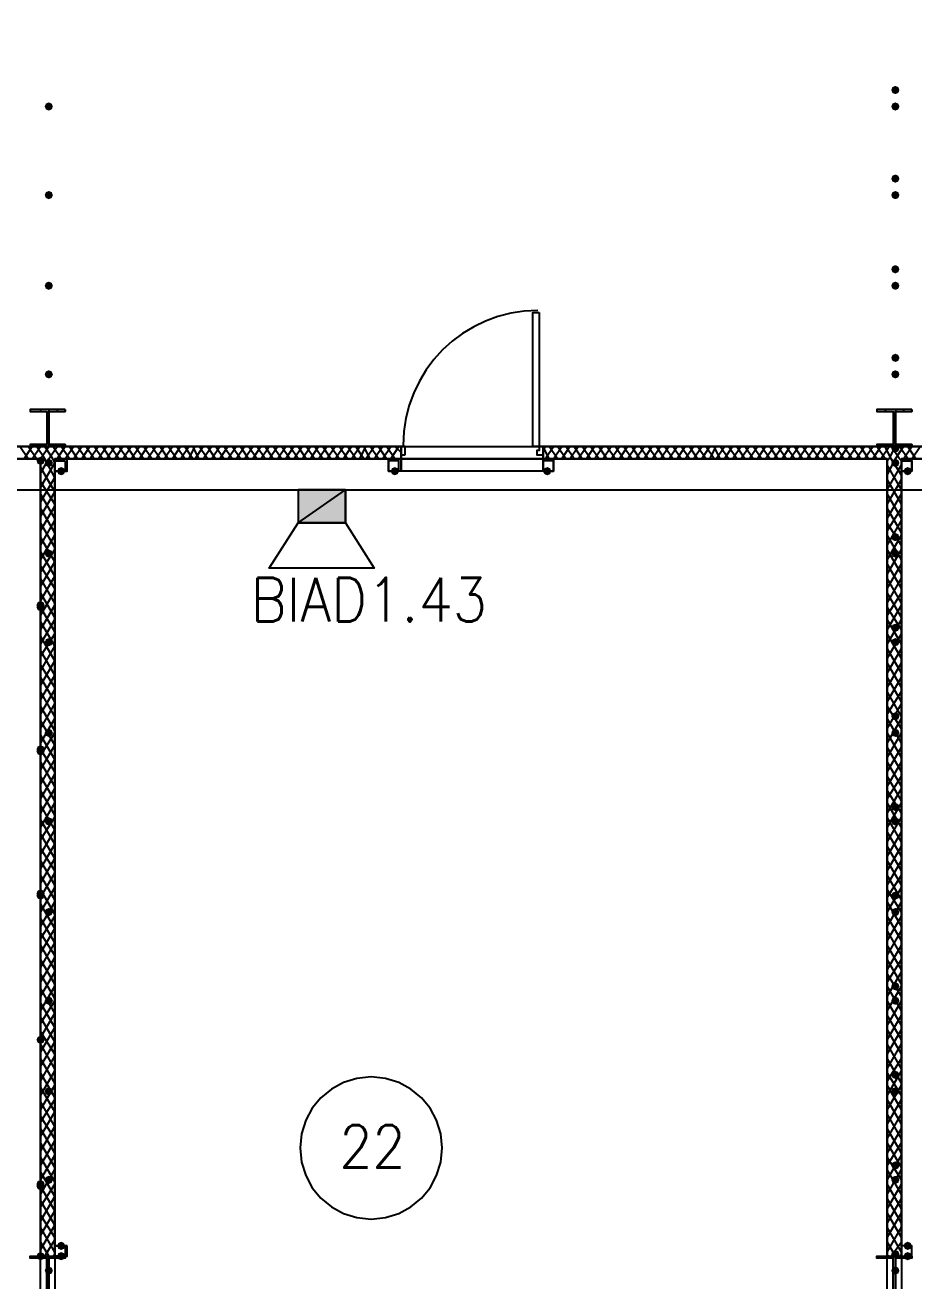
# Model space of a CAD drawing. Header units: millimetres. Extents: x 0 to 420, y 0 to 297.
# Drawn here: x 276.58 to 294.85, y 121.75 to 147.55 of the extents above; entities that cross this region are included whole.
import ezdxf

# ---------------------------------------------------------------- set-up
doc = ezdxf.new("R2010")
doc.units = ezdxf.units.MM
doc.layers.get('0').update_dxf_attribs({"linetype": 'CONTINUOUS'})
doc.styles.get("Standard").update_dxf_attribs({"font": 'STANDARD'})

msp = doc.modelspace()

# ---------------------------------------------------------------- hatches: boundary and pattern name
at = {"true_color": 0x000007}
for points in [[(294.555333, 146.219333), (294.530463, 146.159538), (294.470667, 146.134667), (294.410871, 146.159538), (294.386, 146.219333), (294.410871, 146.279129), (294.470667, 146.304), (294.530462, 146.279129)], [(277.156333, 145.880667), (277.131463, 145.820871), (277.071667, 145.796), (277.011871, 145.820871), (276.987, 145.880667), (277.011871, 145.940462), (277.071667, 145.965333), (277.131462, 145.940463)], [(294.555333, 145.880667), (294.530463, 145.820871), (294.470667, 145.796), (294.410871, 145.820871), (294.386, 145.880667), (294.410871, 145.940462), (294.470667, 145.965333), (294.530462, 145.940463)], [(294.555333, 144.399), (294.530463, 144.339204), (294.470667, 144.314333), (294.410871, 144.339204), (294.386, 144.399), (294.410871, 144.458796), (294.470667, 144.483667), (294.530462, 144.458796)], [(277.156333, 144.060333), (277.131463, 144.000537), (277.071667, 143.975667), (277.011871, 144.000537), (276.987, 144.060333), (277.011871, 144.120129), (277.071667, 144.145), (277.131462, 144.120129)], [(294.555333, 144.060333), (294.530463, 144.000537), (294.470667, 143.975667), (294.410871, 144.000537), (294.386, 144.060333), (294.410871, 144.120129), (294.470667, 144.145), (294.530462, 144.120129)], [(294.555333, 142.536333), (294.530463, 142.476537), (294.470667, 142.451667), (294.410871, 142.476537), (294.386, 142.536333), (294.410871, 142.596129), (294.470667, 142.621), (294.530462, 142.596129)], [(277.156333, 142.197667), (277.131463, 142.137871), (277.071667, 142.113), (277.011871, 142.137871), (276.987, 142.197667), (277.011871, 142.257462), (277.071667, 142.282333), (277.131462, 142.257463)], [(294.555333, 142.197667), (294.530463, 142.137871), (294.470667, 142.113), (294.410871, 142.137871), (294.386, 142.197667), (294.410871, 142.257462), (294.470667, 142.282333), (294.530462, 142.257463)], [(294.555333, 140.716), (294.530463, 140.656204), (294.470667, 140.631333), (294.410871, 140.656204), (294.386, 140.716), (294.410871, 140.775796), (294.470667, 140.800667), (294.530462, 140.775796)], [(277.156333, 140.377333), (277.131463, 140.317537), (277.071667, 140.292667), (277.011871, 140.317537), (276.987, 140.377333), (277.011871, 140.437129), (277.071667, 140.462), (277.131462, 140.437129)], [(294.555333, 140.377333), (294.530463, 140.317537), (294.470667, 140.292667), (294.410871, 140.317537), (294.386, 140.377333), (294.410871, 140.437129), (294.470667, 140.462), (294.530462, 140.437129)], [(294.555333, 138.853333), (294.530463, 138.793537), (294.470667, 138.768667), (294.410871, 138.793537), (294.386, 138.853333), (294.410871, 138.913129), (294.470667, 138.938), (294.530462, 138.913129)], [(277.156333, 138.557), (277.131463, 138.497204), (277.071667, 138.472333), (277.011871, 138.497204), (276.987, 138.557), (277.011871, 138.616796), (277.071667, 138.641667), (277.131462, 138.616796)], [(294.555333, 138.557), (294.530463, 138.497204), (294.470667, 138.472333), (294.410871, 138.497204), (294.386, 138.557), (294.410871, 138.616796), (294.470667, 138.641667), (294.530462, 138.616796)], [(277.410333, 138.387667), (277.385463, 138.327871), (277.325667, 138.303), (277.265871, 138.327871), (277.241, 138.387667), (277.265871, 138.447462), (277.325667, 138.472333), (277.385462, 138.447463)], [(284.268333, 138.387667), (284.243462, 138.327871), (284.183667, 138.303), (284.123871, 138.327871), (284.099, 138.387667), (284.123871, 138.447462), (284.183667, 138.472333), (284.243462, 138.447463)], [(287.401, 138.387667), (287.376129, 138.327871), (287.316333, 138.303), (287.256537, 138.327871), (287.231667, 138.387667), (287.256537, 138.447462), (287.316333, 138.472333), (287.376129, 138.447463)], [(294.809333, 138.387667), (294.784462, 138.327871), (294.724667, 138.303), (294.664871, 138.327871), (294.64, 138.387667), (294.664871, 138.447462), (294.724667, 138.472333), (294.784462, 138.447463)], [(294.555333, 137.033), (294.530463, 136.973204), (294.470667, 136.948333), (294.410871, 136.973204), (294.386, 137.033), (294.410871, 137.092796), (294.470667, 137.117667), (294.530462, 137.092796)], [(277.156333, 136.694333), (277.131463, 136.634537), (277.071667, 136.609667), (277.011871, 136.634537), (276.987, 136.694333), (277.011871, 136.754129), (277.071667, 136.779), (277.131462, 136.754129)], [(294.555333, 136.694333), (294.530463, 136.634537), (294.470667, 136.609667), (294.410871, 136.634537), (294.386, 136.694333), (294.410871, 136.754129), (294.470667, 136.779), (294.530462, 136.754129)], [(294.555333, 135.170333), (294.530463, 135.110537), (294.470667, 135.085667), (294.410871, 135.110537), (294.386, 135.170333), (294.410871, 135.230129), (294.470667, 135.255), (294.530462, 135.230129)], [(277.156333, 134.874), (277.131463, 134.814204), (277.071667, 134.789333), (277.011871, 134.814204), (276.987, 134.874), (277.011871, 134.933796), (277.071667, 134.958667), (277.131462, 134.933796)], [(294.555333, 134.874), (294.530463, 134.814204), (294.470667, 134.789333), (294.410871, 134.814204), (294.386, 134.874), (294.410871, 134.933796), (294.470667, 134.958667), (294.530462, 134.933796)], [(294.555333, 133.35), (294.530463, 133.290204), (294.470667, 133.265333), (294.410871, 133.290204), (294.386, 133.35), (294.410871, 133.409796), (294.470667, 133.434667), (294.530462, 133.409796)], [(277.156333, 133.011333), (277.131463, 132.951537), (277.071667, 132.926667), (277.011871, 132.951537), (276.987, 133.011333), (277.011871, 133.071129), (277.071667, 133.096), (277.131462, 133.071129)], [(294.555333, 133.011333), (294.530463, 132.951537), (294.470667, 132.926667), (294.410871, 132.951537), (294.386, 133.011333), (294.410871, 133.071129), (294.470667, 133.096), (294.530462, 133.071129)], [(294.555333, 131.487333), (294.530463, 131.427537), (294.470667, 131.402667), (294.410871, 131.427537), (294.386, 131.487333), (294.410871, 131.547129), (294.470667, 131.572), (294.530462, 131.547129)], [(277.156333, 131.191), (277.131463, 131.131204), (277.071667, 131.106333), (277.011871, 131.131204), (276.987, 131.191), (277.011871, 131.250796), (277.071667, 131.275667), (277.131462, 131.250796)], [(294.555333, 131.191), (294.530463, 131.131204), (294.470667, 131.106333), (294.410871, 131.131204), (294.386, 131.191), (294.410871, 131.250796), (294.470667, 131.275667), (294.530462, 131.250796)], [(294.555333, 129.667), (294.530463, 129.607204), (294.470667, 129.582333), (294.410871, 129.607204), (294.386, 129.667), (294.410871, 129.726796), (294.470667, 129.751667), (294.530462, 129.726796)], [(277.156333, 129.328333), (277.131463, 129.268537), (277.071667, 129.243667), (277.011871, 129.268537), (276.987, 129.328333), (277.011871, 129.388129), (277.071667, 129.413), (277.131462, 129.388129)], [(294.555333, 129.328333), (294.530463, 129.268537), (294.470667, 129.243667), (294.410871, 129.268537), (294.386, 129.328333), (294.410871, 129.388129), (294.470667, 129.413), (294.530462, 129.388129)], [(294.555333, 127.804333), (294.530463, 127.744537), (294.470667, 127.719667), (294.410871, 127.744537), (294.386, 127.804333), (294.410871, 127.864129), (294.470667, 127.889), (294.530462, 127.864129)], [(277.156333, 127.508), (277.131463, 127.448204), (277.071667, 127.423333), (277.011871, 127.448204), (276.987, 127.508), (277.011871, 127.567796), (277.071667, 127.592667), (277.131462, 127.567796)], [(294.555333, 127.508), (294.530463, 127.448204), (294.470667, 127.423333), (294.410871, 127.448204), (294.386, 127.508), (294.410871, 127.567796), (294.470667, 127.592667), (294.530462, 127.567796)], [(294.555333, 125.984), (294.530463, 125.924204), (294.470667, 125.899333), (294.410871, 125.924204), (294.386, 125.984), (294.410871, 126.043796), (294.470667, 126.068667), (294.530462, 126.043796)], [(277.156333, 125.645333), (277.131463, 125.585538), (277.071667, 125.560667), (277.011871, 125.585538), (276.987, 125.645333), (277.011871, 125.705129), (277.071667, 125.73), (277.131462, 125.705129)], [(294.555333, 125.645333), (294.530463, 125.585538), (294.470667, 125.560667), (294.410871, 125.585538), (294.386, 125.645333), (294.410871, 125.705129), (294.470667, 125.73), (294.530462, 125.705129)], [(294.555333, 124.121333), (294.530463, 124.061537), (294.470667, 124.036667), (294.410871, 124.061537), (294.386, 124.121333), (294.410871, 124.181129), (294.470667, 124.206), (294.530462, 124.181129)], [(277.156333, 123.825), (277.131463, 123.765204), (277.071667, 123.740333), (277.011871, 123.765204), (276.987, 123.825), (277.011871, 123.884796), (277.071667, 123.909667), (277.131462, 123.884796)], [(294.555333, 123.825), (294.530463, 123.765204), (294.470667, 123.740333), (294.410871, 123.765204), (294.386, 123.825), (294.410871, 123.884796), (294.470667, 123.909667), (294.530462, 123.884796)], [(276.987, 122.258667), (276.962129, 122.198871), (276.902333, 122.174), (276.842538, 122.198871), (276.817667, 122.258667), (276.842537, 122.318462), (276.902333, 122.343333), (276.962129, 122.318463)], [(277.410333, 122.470333), (277.385463, 122.410538), (277.325667, 122.385667), (277.265871, 122.410538), (277.241, 122.470333), (277.265871, 122.530129), (277.325667, 122.555), (277.385462, 122.530129)], [(277.410333, 122.258667), (277.385463, 122.198871), (277.325667, 122.174), (277.265871, 122.198871), (277.241, 122.258667), (277.265871, 122.318462), (277.325667, 122.343333), (277.385462, 122.318463)], [(294.555333, 122.301), (294.530463, 122.241204), (294.470667, 122.216333), (294.410871, 122.241204), (294.386, 122.301), (294.410871, 122.360796), (294.470667, 122.385667), (294.530462, 122.360796)], [(294.809333, 122.470333), (294.784462, 122.410538), (294.724667, 122.385667), (294.664871, 122.410538), (294.64, 122.470333), (294.664871, 122.530129), (294.724667, 122.555), (294.784462, 122.530129)], [(294.809333, 122.258667), (294.784462, 122.198871), (294.724667, 122.174), (294.664871, 122.198871), (294.64, 122.258667), (294.664871, 122.318462), (294.724667, 122.343333), (294.784462, 122.318463)], [(277.156333, 121.962333), (277.131463, 121.902537), (277.071667, 121.877667), (277.011871, 121.902537), (276.987, 121.962333), (277.011871, 122.022129), (277.071667, 122.047), (277.131462, 122.022129)], [(294.555333, 121.962333), (294.530463, 121.902537), (294.470667, 121.877667), (294.410871, 121.902537), (294.386, 121.962333), (294.410871, 122.022129), (294.470667, 122.047), (294.530462, 122.022129)]]:
    msp.add_hatch(color=0, dxfattribs=at).paths.add_polyline_path(points, flags=0)
at = {"true_color": 0x0000fe}
for points in [[(276.987, 138.599333), (276.962129, 138.539537), (276.902333, 138.514667), (276.842538, 138.539537), (276.817667, 138.599333), (276.842537, 138.659129), (276.902333, 138.684), (276.962129, 138.659129)], [(276.987, 138.599333), (276.962129, 138.539537), (276.902333, 138.514667), (276.842538, 138.539537), (276.817667, 138.599333), (276.842537, 138.659129), (276.902333, 138.684), (276.962129, 138.659129)], [(276.987, 135.636), (276.962129, 135.576204), (276.902333, 135.551333), (276.842538, 135.576204), (276.817667, 135.636), (276.842537, 135.695796), (276.902333, 135.720667), (276.962129, 135.695796)], [(276.987, 135.593667), (276.962129, 135.533871), (276.902333, 135.509), (276.842538, 135.533871), (276.817667, 135.593667), (276.842537, 135.653462), (276.902333, 135.678333), (276.962129, 135.653463)], [(276.987, 132.672667), (276.962129, 132.612871), (276.902333, 132.588), (276.842538, 132.612871), (276.817667, 132.672667), (276.842537, 132.732462), (276.902333, 132.757333), (276.962129, 132.732463)], [(276.987, 132.630333), (276.962129, 132.570538), (276.902333, 132.545667), (276.842538, 132.570538), (276.817667, 132.630333), (276.842537, 132.690129), (276.902333, 132.715), (276.962129, 132.690129)], [(276.987, 129.709333), (276.962129, 129.649537), (276.902333, 129.624667), (276.842538, 129.649537), (276.817667, 129.709333), (276.842537, 129.769129), (276.902333, 129.794), (276.962129, 129.769129)], [(276.987, 129.667), (276.962129, 129.607204), (276.902333, 129.582333), (276.842538, 129.607204), (276.817667, 129.667), (276.842537, 129.726796), (276.902333, 129.751667), (276.962129, 129.726796)], [(276.987, 126.703667), (276.962129, 126.643871), (276.902333, 126.619), (276.842538, 126.643871), (276.817667, 126.703667), (276.842537, 126.763462), (276.902333, 126.788333), (276.962129, 126.763463)], [(276.987, 126.703667), (276.962129, 126.643871), (276.902333, 126.619), (276.842538, 126.643871), (276.817667, 126.703667), (276.842537, 126.763462), (276.902333, 126.788333), (276.962129, 126.763463)], [(276.987, 123.740333), (276.962129, 123.680538), (276.902333, 123.655667), (276.842538, 123.680538), (276.817667, 123.740333), (276.842537, 123.800129), (276.902333, 123.825), (276.962129, 123.800129)], [(276.987, 123.698), (276.962129, 123.638204), (276.902333, 123.613333), (276.842538, 123.638204), (276.817667, 123.698), (276.842537, 123.757796), (276.902333, 123.782667), (276.962129, 123.757796)]]:
    msp.add_hatch(color=0, dxfattribs=at).paths.add_polyline_path(points, flags=0)
at = {"true_color": 0x000007}
h = msp.add_hatch(color=0, dxfattribs=at)
h.paths.add_polyline_path([(276.902333, 138.599333), (276.902333, 122.258667)], flags=0)
h.paths.add_polyline_path([(276.902333, 122.258667), (276.902333, 138.599333)], flags=0)
at = {"true_color": 0x000052}
h = msp.add_hatch(color=0, dxfattribs=at)
h.paths.add_polyline_path([(283.167667, 137.329333), (282.194001, 137.329333), (283.167667, 138.006666)], flags=0)
h.paths.add_polyline_path([(282.194001, 137.329333), (283.167667, 138.006666), (282.194001, 138.006666)], flags=0)

# ---------------------------------------------------------------- linework, layer by layer
at = {"color": 0, "true_color": 0x000005}
msp.add_lwpolyline([(133.011334, 138.006666), (237.236001, 138.006666), (243.924667, 138.006666), (243.924667, 144.060333), (260.942667, 144.060333), (260.942667, 138.006666), (372.745, 138.006666), (372.745, 186.732333), (265.091334, 186.732333), (258.487334, 186.732333), (258.487334, 163.279666), (257.979334, 163.279666), (257.979334, 181.017333), (251.079001, 181.017333), (240.453334, 181.017333), (240.453334, 202.988333), (236.177667, 202.988333), (235.204001, 202.988333), (222.800334, 202.988333), (222.800334, 186.732333), (125.560668, 186.732333)], dxfattribs=at)
at = {"color": 0, "true_color": 0x000008}
msp.add_lwpolyline([(380.746, 138.895667), (380.746, 186.012667), (259.291667, 186.012667), (259.291667, 138.895667)], close=True, dxfattribs=at)
at = {"color": 0, "true_color": 0x000007}
for points in [[(287.125833, 141.689667), (286.842325, 141.675351), (286.567006, 141.633333), (286.301272, 141.565007), (286.046515, 141.471766), (285.80413, 141.355004), (285.575509, 141.216114), (285.362048, 141.056491), (285.165139, 140.877528), (284.986176, 140.680619), (284.826552, 140.467157), (284.687663, 140.238537), (284.570901, 139.996151), (284.47766, 139.741395), (284.409334, 139.47566), (284.367316, 139.200342), (284.353, 138.916833)], [(276.690667, 139.657667), (276.690667, 139.615333)], [(276.902333, 139.657667), (276.902333, 139.615333)], [(277.071667, 139.657667), (277.071667, 138.895667)], [(277.241, 139.657667), (277.241, 139.615333)], [(277.410333, 139.657667), (277.410333, 139.615333)], [(294.089667, 139.657667), (294.089667, 139.615333)], [(294.259, 139.657667), (294.259, 139.615333)], [(294.470667, 139.657667), (294.470667, 138.895667)], [(294.64, 139.657667), (294.64, 139.615333)], [(294.809333, 139.657667), (294.809333, 139.615333)], [(284.310667, 138.895667), (269.832667, 138.895667)], [(276.648333, 138.641667), (276.479, 138.895667)], [(276.563667, 138.641667), (276.733, 138.895667)], [(276.817667, 138.641667), (276.648333, 138.895667)], [(276.690667, 138.938), (276.690667, 138.895667)], [(276.733, 138.641667), (276.902333, 138.895667)], [(276.987, 138.641667), (276.817667, 138.895667)], [(276.902333, 138.938), (276.902333, 138.895667)], [(276.902333, 138.641667), (277.071667, 138.895667)], [(277.156333, 138.641667), (276.987, 138.895667)], [(277.071667, 138.641667), (277.241, 138.895667)], [(277.325667, 138.641667), (277.156333, 138.895667)], [(277.241, 138.938), (277.241, 138.895667)], [(277.241, 138.641667), (277.410333, 138.895667)], [(277.495, 138.641667), (277.325667, 138.895667)], [(277.410333, 138.938), (277.410333, 138.895667)], [(277.410333, 138.641667), (277.579667, 138.895667)], [(277.664333, 138.641667), (277.495, 138.895667)], [(277.579667, 138.641667), (277.749, 138.895667)], [(277.833667, 138.641667), (277.664333, 138.895667)], [(277.749, 138.641667), (277.918333, 138.895667)], [(278.003, 138.641667), (277.833667, 138.895667)], [(277.918333, 138.641667), (278.087667, 138.895667)], [(278.172333, 138.641667), (278.003, 138.895667)], [(278.087667, 138.641667), (278.257, 138.895667)], [(278.341667, 138.641667), (278.172333, 138.895667)], [(278.257, 138.641667), (278.426333, 138.895667)], [(278.511, 138.641667), (278.341667, 138.895667)], [(278.426333, 138.641667), (278.595667, 138.895667)], [(278.680333, 138.641667), (278.511, 138.895667)], [(278.595667, 138.641667), (278.765, 138.895667)], [(278.849667, 138.641667), (278.680333, 138.895667)], [(278.765, 138.641667), (278.934333, 138.895667)], [(279.019, 138.641667), (278.849667, 138.895667)], [(278.934333, 138.641667), (279.103667, 138.895667)], [(279.188333, 138.641667), (279.019, 138.895667)], [(279.103667, 138.641667), (279.273, 138.895667)], [(279.357667, 138.641667), (279.188333, 138.895667)], [(279.273, 138.641667), (279.442333, 138.895667)], [(279.527, 138.641667), (279.357667, 138.895667)], [(279.442333, 138.641667), (279.611667, 138.895667)], [(279.696333, 138.641667), (279.527, 138.895667)], [(279.611667, 138.641667), (279.781, 138.895667)], [(279.865667, 138.641667), (279.696333, 138.895667)], [(279.781, 138.641667), (279.950333, 138.895667)], [(280.035, 138.641667), (279.865667, 138.895667)], [(279.950333, 138.641667), (280.077333, 138.895667)], [(280.162, 138.641667), (280.035, 138.895667)], [(280.077333, 138.641667), (280.246667, 138.895667)], [(280.331333, 138.641667), (280.162, 138.895667)], [(280.246667, 138.641667), (280.416, 138.895667)], [(280.500667, 138.641667), (280.331333, 138.895667)], [(280.416, 138.641667), (280.585333, 138.895667)], [(280.67, 138.641667), (280.500667, 138.895667)], [(280.585333, 138.641667), (280.754667, 138.895667)], [(280.839333, 138.641667), (280.67, 138.895667)], [(280.754667, 138.641667), (280.924, 138.895667)], [(281.008667, 138.641667), (280.839333, 138.895667)], [(280.924, 138.641667), (281.093333, 138.895667)], [(281.178, 138.641667), (281.008667, 138.895667)], [(281.093333, 138.641667), (281.262667, 138.895667)], [(281.347333, 138.641667), (281.178, 138.895667)], [(281.262667, 138.641667), (281.432, 138.895667)], [(281.516667, 138.641667), (281.347333, 138.895667)], [(281.432, 138.641667), (281.601333, 138.895667)], [(281.686, 138.641667), (281.516667, 138.895667)], [(281.601333, 138.641667), (281.770667, 138.895667)], [(281.855333, 138.641667), (281.686, 138.895667)], [(281.770667, 138.641667), (281.94, 138.895667)], [(282.024667, 138.641667), (281.855333, 138.895667)], [(281.94, 138.641667), (282.109333, 138.895667)], [(282.194, 138.641667), (282.024667, 138.895667)], [(282.109333, 138.641667), (282.278667, 138.895667)], [(282.363333, 138.641667), (282.194, 138.895667)], [(282.278667, 138.641667), (282.448, 138.895667)], [(282.532667, 138.641667), (282.363333, 138.895667)], [(282.448, 138.641667), (282.617333, 138.895667)], [(282.702, 138.641667), (282.532667, 138.895667)], [(282.617333, 138.641667), (282.786667, 138.895667)], [(282.871333, 138.641667), (282.702, 138.895667)], [(282.786667, 138.641667), (282.956, 138.895667)], [(283.040667, 138.641667), (282.871333, 138.895667)], [(282.956, 138.641667), (283.125333, 138.895667)], [(283.21, 138.641667), (283.040667, 138.895667)], [(283.125333, 138.641667), (283.294667, 138.895667)], [(283.379333, 138.641667), (283.21, 138.895667)], [(283.294667, 138.641667), (283.464, 138.895667)], [(283.548667, 138.641667), (283.379333, 138.895667)], [(283.464, 138.641667), (283.591, 138.895667)], [(283.675667, 138.641667), (283.548667, 138.895667)], [(283.591, 138.641667), (283.760333, 138.895667)], [(283.845, 138.641667), (283.675667, 138.895667)], [(283.760333, 138.641667), (283.929667, 138.895667)], [(284.014333, 138.641667), (283.845, 138.895667)], [(283.929667, 138.641667), (284.099, 138.895667)], [(284.183667, 138.641667), (284.014333, 138.895667)], [(284.099, 138.641667), (284.268333, 138.895667)], [(284.310667, 138.768667), (284.183667, 138.895667)], [(284.310667, 138.895667), (284.310667, 138.726333), (284.310667, 138.641667)], [(284.310667, 138.641667), (284.310667, 138.726333), (284.310667, 138.895667), (284.310667, 138.726333)], [(287.231667, 138.768667), (287.274, 138.895667)], [(287.358667, 138.641667), (287.231667, 138.895667)], [(287.231667, 138.895667), (287.231667, 138.726333), (287.231667, 138.641667)], [(287.231667, 138.641667), (287.231667, 138.726333), (287.231667, 138.895667), (287.231667, 138.726333)], [(301.667333, 138.895667), (287.231667, 138.895667)], [(287.274, 138.641667), (287.443333, 138.895667)], [(287.528, 138.641667), (287.358667, 138.895667)], [(287.443333, 138.641667), (287.612667, 138.895667)], [(287.697333, 138.641667), (287.528, 138.895667)], [(287.612667, 138.641667), (287.782, 138.895667)], [(287.866667, 138.641667), (287.697333, 138.895667)], [(287.782, 138.641667), (287.951333, 138.895667)], [(288.036, 138.641667), (287.866667, 138.895667)], [(287.951333, 138.641667), (288.120667, 138.895667)], [(288.205333, 138.641667), (288.036, 138.895667)], [(288.120667, 138.641667), (288.29, 138.895667)], [(288.374667, 138.641667), (288.205333, 138.895667)], [(288.29, 138.641667), (288.459333, 138.895667)], [(288.544, 138.641667), (288.374667, 138.895667)], [(288.459333, 138.641667), (288.628667, 138.895667)], [(288.713333, 138.641667), (288.544, 138.895667)], [(288.628667, 138.641667), (288.798, 138.895667)], [(288.882667, 138.641667), (288.713333, 138.895667)], [(288.798, 138.641667), (288.967333, 138.895667)], [(289.052, 138.641667), (288.882667, 138.895667)], [(288.967333, 138.641667), (289.136667, 138.895667)], [(289.221333, 138.641667), (289.052, 138.895667)], [(289.136667, 138.641667), (289.306, 138.895667)], [(289.390667, 138.641667), (289.221333, 138.895667)], [(289.306, 138.641667), (289.475333, 138.895667)], [(289.56, 138.641667), (289.390667, 138.895667)], [(289.475333, 138.641667), (289.644667, 138.895667)], [(289.729333, 138.641667), (289.56, 138.895667)], [(289.644667, 138.641667), (289.814, 138.895667)], [(289.898667, 138.641667), (289.729333, 138.895667)], [(289.814, 138.641667), (289.983333, 138.895667)], [(290.068, 138.641667), (289.898667, 138.895667)], [(289.983333, 138.641667), (290.152667, 138.895667)], [(290.237333, 138.641667), (290.068, 138.895667)], [(290.152667, 138.641667), (290.322, 138.895667)], [(290.406667, 138.641667), (290.237333, 138.895667)], [(290.322, 138.641667), (290.491333, 138.895667)], [(290.576, 138.641667), (290.406667, 138.895667)], [(290.491333, 138.641667), (290.660667, 138.895667)], [(290.745333, 138.641667), (290.576, 138.895667)], [(290.660667, 138.641667), (290.787667, 138.895667)], [(290.872333, 138.641667), (290.745333, 138.895667)], [(290.787667, 138.641667), (290.957, 138.895667)], [(291.041667, 138.641667), (290.872333, 138.895667)], [(290.957, 138.641667), (291.126333, 138.895667)], [(291.211, 138.641667), (291.041667, 138.895667)], [(291.126333, 138.641667), (291.295667, 138.895667)], [(291.380333, 138.641667), (291.211, 138.895667)], [(291.295667, 138.641667), (291.465, 138.895667)], [(291.549667, 138.641667), (291.380333, 138.895667)], [(291.465, 138.641667), (291.634333, 138.895667)], [(291.719, 138.641667), (291.549667, 138.895667)], [(291.634333, 138.641667), (291.803667, 138.895667)], [(291.888333, 138.641667), (291.719, 138.895667)], [(291.803667, 138.641667), (291.973, 138.895667)], [(292.057667, 138.641667), (291.888333, 138.895667)], [(291.973, 138.641667), (292.142333, 138.895667)], [(292.227, 138.641667), (292.057667, 138.895667)], [(292.142333, 138.641667), (292.311667, 138.895667)], [(292.396333, 138.641667), (292.227, 138.895667)], [(292.311667, 138.641667), (292.481, 138.895667)], [(292.565667, 138.641667), (292.396333, 138.895667)], [(292.481, 138.641667), (292.650333, 138.895667)], [(292.735, 138.641667), (292.565667, 138.895667)], [(292.650333, 138.641667), (292.819667, 138.895667)], [(292.904333, 138.641667), (292.735, 138.895667)], [(292.819667, 138.641667), (292.989, 138.895667)], [(293.073667, 138.641667), (292.904333, 138.895667)], [(292.989, 138.641667), (293.158333, 138.895667)], [(293.243, 138.641667), (293.073667, 138.895667)], [(293.158333, 138.641667), (293.327667, 138.895667)], [(293.412333, 138.641667), (293.243, 138.895667)], [(293.327667, 138.641667), (293.497, 138.895667)], [(293.581667, 138.641667), (293.412333, 138.895667)], [(293.497, 138.641667), (293.666333, 138.895667)], [(293.751, 138.641667), (293.581667, 138.895667)], [(293.666333, 138.641667), (293.835667, 138.895667)], [(293.920333, 138.641667), (293.751, 138.895667)], [(293.835667, 138.641667), (294.005, 138.895667)], [(294.089667, 138.641667), (293.920333, 138.895667)], [(294.005, 138.641667), (294.174333, 138.895667)], [(294.089667, 138.938), (294.089667, 138.895667)], [(294.259, 138.641667), (294.089667, 138.895667)], [(294.174333, 138.641667), (294.343667, 138.895667)], [(294.259, 138.938), (294.259, 138.895667)], [(294.386, 138.641667), (294.259, 138.895667)], [(294.343667, 138.641667), (294.470667, 138.895667)], [(294.555333, 138.641667), (294.386, 138.895667)], [(294.470667, 138.641667), (294.64, 138.895667)], [(294.724667, 138.641667), (294.555333, 138.895667)], [(294.64, 138.938), (294.64, 138.895667)], [(294.64, 138.641667), (294.809333, 138.895667)], [(294.894, 138.641667), (294.724667, 138.895667)], [(294.809333, 138.938), (294.809333, 138.895667)], [(294.809333, 138.641667), (294.978667, 138.895667)], [(269.832667, 138.641667), (276.902333, 138.641667)], [(276.902333, 138.599333), (276.902333, 138.641667)], [(276.902333, 138.345333), (277.071667, 138.641667)], [(276.902333, 138.641667), (276.902333, 122.258667), (277.198667, 122.258667), (277.198667, 138.641667)], [(276.902333, 122.258667), (276.902333, 138.599333), (276.902333, 122.258667), (276.902333, 138.599333)], [(277.198667, 138.260667), (276.987, 138.641667)], [(277.198667, 138.557), (277.156333, 138.641667)], [(277.198667, 138.641667), (284.310667, 138.641667)], [(277.325667, 138.641667), (277.325667, 138.599333)], [(284.183667, 138.641667), (284.183667, 138.599333)], [(284.268333, 138.641667), (284.310667, 138.641667)], [(284.310667, 138.514667), (284.310667, 138.641667), (285.75, 138.641667)], [(285.75, 138.641667), (287.231667, 138.641667), (287.231667, 138.514667)], [(287.231667, 138.641667), (294.301333, 138.641667)], [(287.316333, 138.641667), (287.316333, 138.599333)], [(294.301333, 138.599333), (294.343667, 138.641667)], [(294.301333, 138.303), (294.470667, 138.641667)], [(294.301333, 138.641667), (294.301333, 122.258667), (294.597667, 122.258667), (294.597667, 138.641667)], [(294.597667, 138.303), (294.386, 138.641667)], [(294.597667, 138.599333), (294.555333, 138.641667)], [(294.597667, 138.641667), (301.667333, 138.641667)], [(294.724667, 138.641667), (294.724667, 138.599333)], [(276.902333, 138.049), (277.198667, 138.557)], [(277.198667, 137.964333), (276.902333, 138.472333)], [(285.75, 138.387667), (284.310667, 138.387667), (284.310667, 138.514667)], [(287.231667, 138.514667), (287.231667, 138.387667), (285.75, 138.387667)], [(294.301333, 138.006667), (294.597667, 138.514667)], [(294.597667, 138.006667), (294.301333, 138.514667)], [(276.902333, 137.752667), (277.198667, 138.260667)], [(277.198667, 137.710333), (276.902333, 138.176)], [(294.301333, 137.710333), (294.597667, 138.218333)], [(294.597667, 137.710333), (294.301333, 138.218333)], [(276.902333, 137.456333), (277.198667, 137.964333)], [(277.198667, 137.414), (276.902333, 137.922)], [(294.301333, 137.414), (294.597667, 137.922)], [(294.597667, 137.414), (294.301333, 137.922)], [(276.902333, 137.16), (277.198667, 137.668)], [(277.198667, 137.117667), (276.902333, 137.625667)], [(294.301333, 137.16), (294.597667, 137.625667)], [(294.597667, 137.117667), (294.301333, 137.625667)], [(276.902333, 136.863667), (277.198667, 137.371667)], [(277.198667, 136.821333), (276.902333, 137.329333)], [(294.301333, 136.863667), (294.597667, 137.371667)], [(294.597667, 136.863667), (294.301333, 137.329333)], [(276.902333, 136.567333), (277.198667, 137.075333)], [(277.198667, 136.525), (276.902333, 137.033)], [(294.301333, 136.567333), (294.597667, 137.075333)], [(294.597667, 136.567333), (294.301333, 137.075333)], [(276.902333, 136.313333), (277.198667, 136.779)], [(294.301333, 136.271), (294.597667, 136.779)], [(294.597667, 136.271), (294.301333, 136.779)], [(277.198667, 136.228667), (276.902333, 136.736667)], [(276.902333, 136.017), (277.198667, 136.525)], [(277.198667, 135.974667), (276.902333, 136.440333)], [(294.301333, 135.974667), (294.597667, 136.482667)], [(294.597667, 135.974667), (294.301333, 136.482667)], [(276.902333, 135.720667), (277.198667, 136.228667)], [(277.198667, 135.678333), (276.902333, 136.186333)], [(294.301333, 135.678333), (294.597667, 136.186333)], [(294.597667, 135.678333), (294.301333, 136.186333)], [(276.902333, 135.424333), (277.198667, 135.932333)], [(277.198667, 135.382), (276.902333, 135.89)], [(294.301333, 135.424333), (294.597667, 135.89)], [(294.597667, 135.382), (294.301333, 135.89)], [(276.902333, 135.128), (277.198667, 135.636)], [(277.198667, 135.085667), (276.902333, 135.593667)], [(294.301333, 135.128), (294.597667, 135.636)], [(294.597667, 135.128), (294.301333, 135.593667)], [(276.902333, 134.831667), (277.198667, 135.339667)], [(277.198667, 134.789333), (276.902333, 135.297333)], [(294.301333, 134.831667), (294.597667, 135.339667)], [(294.597667, 134.831667), (294.301333, 135.339667)], [(276.902333, 134.577667), (277.198667, 135.043333)], [(277.198667, 134.493), (276.902333, 135.001)], [(294.301333, 134.535333), (294.597667, 135.043333)], [(294.597667, 134.535333), (294.301333, 135.043333)], [(276.902333, 134.281333), (277.198667, 134.789333)], [(277.198667, 134.196667), (276.902333, 134.704667)], [(294.301333, 134.239), (294.597667, 134.747)], [(294.597667, 134.239), (294.301333, 134.747)], [(276.902333, 133.985), (277.198667, 134.493)], [(294.301333, 133.942667), (294.597667, 134.450667)], [(294.597667, 133.942667), (294.301333, 134.450667)], [(277.198667, 133.942667), (276.902333, 134.408333)], [(276.902333, 133.688667), (277.198667, 134.196667)], [(277.198667, 133.646333), (276.902333, 134.154333)], [(294.301333, 133.646333), (294.597667, 134.154333)], [(294.597667, 133.646333), (294.301333, 134.154333)], [(276.902333, 133.392333), (277.198667, 133.900333)], [(277.198667, 133.35), (276.902333, 133.858)], [(294.301333, 133.392333), (294.597667, 133.858)], [(294.597667, 133.35), (294.301333, 133.858)], [(276.902333, 133.096), (277.198667, 133.604)], [(277.198667, 133.053667), (276.902333, 133.561667)], [(294.301333, 133.096), (294.597667, 133.604)], [(294.597667, 133.096), (294.301333, 133.561667)], [(276.902333, 132.799667), (277.198667, 133.307667)], [(277.198667, 132.757333), (276.902333, 133.265333)], [(294.301333, 132.799667), (294.597667, 133.307667)], [(294.597667, 132.799667), (294.301333, 133.307667)], [(276.902333, 132.545667), (277.198667, 133.011333)], [(277.198667, 132.461), (276.902333, 132.969)], [(294.301333, 132.503333), (294.597667, 133.011333)], [(294.597667, 132.503333), (294.301333, 133.011333)], [(276.902333, 132.249333), (277.198667, 132.757333)], [(277.198667, 132.207), (276.902333, 132.672667)], [(294.301333, 132.207), (294.597667, 132.715)], [(294.597667, 132.207), (294.301333, 132.715)], [(276.902333, 131.953), (277.198667, 132.461)], [(277.198667, 131.910667), (276.902333, 132.418667)], [(294.301333, 131.910667), (294.597667, 132.418667)], [(294.597667, 131.910667), (294.301333, 132.418667)], [(276.902333, 131.656667), (277.198667, 132.164667)], [(277.198667, 131.614333), (276.902333, 132.122333)], [(294.301333, 131.656667), (294.597667, 132.122333)], [(294.597667, 131.614333), (294.301333, 132.122333)], [(276.902333, 131.360333), (277.198667, 131.868333)], [(294.301333, 131.360333), (294.597667, 131.868333)], [(277.198667, 131.318), (276.902333, 131.826)], [(294.597667, 131.360333), (294.301333, 131.826)], [(276.902333, 131.064), (277.198667, 131.572)], [(277.198667, 131.021667), (276.902333, 131.529667)], [(294.301333, 131.064), (294.597667, 131.572)], [(294.597667, 131.064), (294.301333, 131.572)], [(276.902333, 130.81), (277.198667, 131.275667)], [(277.198667, 130.725333), (276.902333, 131.233333)], [(294.301333, 130.767667), (294.597667, 131.275667)], [(294.597667, 130.767667), (294.301333, 131.275667)], [(276.902333, 130.513667), (277.198667, 131.021667)], [(277.198667, 130.429), (276.902333, 130.937)], [(294.301333, 130.471333), (294.597667, 130.979333)], [(294.597667, 130.471333), (294.301333, 130.979333)], [(276.902333, 130.217333), (277.198667, 130.725333)], [(277.198667, 130.175), (276.902333, 130.640667)], [(294.301333, 130.175), (294.597667, 130.683)], [(294.597667, 130.175), (294.301333, 130.683)], [(276.902333, 129.921), (277.198667, 130.429)], [(277.198667, 129.878667), (276.902333, 130.386667)], [(294.301333, 129.878667), (294.597667, 130.386667)], [(294.597667, 129.878667), (294.301333, 130.386667)], [(276.902333, 129.624667), (277.198667, 130.132667)], [(277.198667, 129.582333), (276.902333, 130.090333)], [(294.301333, 129.624667), (294.597667, 130.090333)], [(294.597667, 129.582333), (294.301333, 130.090333)], [(276.902333, 129.328333), (277.198667, 129.836333)], [(277.198667, 129.286), (276.902333, 129.794)], [(294.301333, 129.328333), (294.597667, 129.836333)], [(294.597667, 129.328333), (294.301333, 129.794)], [(276.902333, 129.032), (277.198667, 129.54)], [(294.301333, 129.032), (294.597667, 129.54)], [(294.597667, 129.032), (294.301333, 129.54)], [(277.198667, 128.989667), (276.902333, 129.497667)], [(276.902333, 128.778), (277.198667, 129.243667)], [(277.198667, 128.693333), (276.902333, 129.201333)], [(294.301333, 128.735667), (294.597667, 129.243667)], [(294.597667, 128.735667), (294.301333, 129.243667)], [(276.902333, 128.481667), (277.198667, 128.989667)], [(277.198667, 128.439333), (276.902333, 128.905)], [(294.301333, 128.439333), (294.597667, 128.947333)], [(294.597667, 128.439333), (294.301333, 128.947333)], [(276.902333, 128.185333), (277.198667, 128.693333)], [(277.198667, 128.143), (276.902333, 128.651)], [(294.301333, 128.143), (294.597667, 128.651)], [(294.597667, 128.143), (294.301333, 128.651)], [(276.902333, 127.889), (277.198667, 128.397)], [(277.198667, 127.846667), (276.902333, 128.354667)], [(294.301333, 127.889), (294.597667, 128.354667)], [(294.597667, 127.846667), (294.301333, 128.354667)], [(276.902333, 127.592667), (277.198667, 128.100667)], [(277.198667, 127.550333), (276.902333, 128.058333)], [(294.301333, 127.592667), (294.597667, 128.100667)], [(294.597667, 127.592667), (294.301333, 128.058333)], [(276.902333, 127.296333), (277.198667, 127.804333)], [(277.198667, 127.254), (276.902333, 127.762)], [(294.301333, 127.296333), (294.597667, 127.804333)], [(294.597667, 127.296333), (294.301333, 127.804333)], [(276.902333, 127.042333), (277.198667, 127.508)], [(277.198667, 126.957667), (276.902333, 127.465667)], [(294.301333, 127), (294.597667, 127.508)], [(294.597667, 127), (294.301333, 127.508)], [(276.902333, 126.746), (277.198667, 127.254)], [(294.301333, 126.703667), (294.597667, 127.211667)], [(294.597667, 126.703667), (294.301333, 127.211667)], [(277.198667, 126.661333), (276.902333, 127.169333)], [(276.902333, 126.449667), (277.198667, 126.957667)], [(277.198667, 126.407333), (276.902333, 126.873)], [(294.301333, 126.407333), (294.597667, 126.915333)], [(294.597667, 126.407333), (294.301333, 126.915333)], [(276.902333, 126.153333), (277.198667, 126.661333)], [(277.198667, 126.111), (276.902333, 126.619)], [(294.301333, 126.111), (294.597667, 126.619)], [(294.597667, 126.111), (294.301333, 126.619)], [(276.902333, 125.857), (277.198667, 126.365)], [(277.198667, 125.814667), (276.902333, 126.322667)], [(294.301333, 125.857), (294.597667, 126.322667)], [(294.597667, 125.814667), (294.301333, 126.322667)], [(276.902333, 125.560667), (277.198667, 126.068667)], [(277.198667, 125.518333), (276.902333, 126.026333)], [(285.157333, 124.481167), (285.127661, 124.77551), (285.042561, 125.049662), (284.907905, 125.297749), (284.729566, 125.513899), (284.513416, 125.692238), (284.265329, 125.826894), (283.991177, 125.911995), (283.696833, 125.941667), (283.40249, 125.911995), (283.128338, 125.826894), (282.880251, 125.692238), (282.664101, 125.513899), (282.485762, 125.297749), (282.351106, 125.049662), (282.266005, 124.77551), (282.236333, 124.481167)], [(294.301333, 125.560667), (294.597667, 126.068667)], [(294.597667, 125.560667), (294.301333, 126.026333)], [(276.902333, 125.264333), (277.198667, 125.772333)], [(277.198667, 125.222), (276.902333, 125.73)], [(294.301333, 125.264333), (294.597667, 125.772333)], [(294.597667, 125.264333), (294.301333, 125.772333)], [(276.902333, 125.010333), (277.198667, 125.476)], [(277.198667, 124.925667), (276.902333, 125.433667)], [(294.301333, 124.968), (294.597667, 125.476)], [(294.597667, 124.968), (294.301333, 125.476)], [(276.902333, 124.714), (277.198667, 125.222)], [(294.301333, 124.671667), (294.597667, 125.179667)], [(294.597667, 124.671667), (294.301333, 125.179667)], [(277.198667, 124.671667), (276.902333, 125.137333)], [(276.902333, 124.417667), (277.198667, 124.925667)], [(277.198667, 124.375333), (276.902333, 124.883333)], [(294.301333, 124.375333), (294.597667, 124.883333)], [(294.597667, 124.375333), (294.301333, 124.883333)], [(276.902333, 124.121333), (277.198667, 124.629333)], [(277.198667, 124.079), (276.902333, 124.587)], [(282.236333, 124.481167), (282.266005, 124.186823), (282.351106, 123.912671), (282.485762, 123.664584), (282.664101, 123.448434), (282.880251, 123.270095), (283.128338, 123.135439), (283.40249, 123.050339), (283.696833, 123.020667), (283.991177, 123.050339), (284.265329, 123.135439), (284.513416, 123.270095), (284.729566, 123.448434), (284.907905, 123.664584), (285.042561, 123.912671), (285.127661, 124.186823), (285.157333, 124.481167)], [(294.301333, 124.121333), (294.597667, 124.587)], [(294.597667, 124.079), (294.301333, 124.587)], [(276.902333, 123.825), (277.198667, 124.333)], [(277.198667, 123.782667), (276.902333, 124.290667)], [(294.301333, 123.825), (294.597667, 124.333)], [(294.597667, 123.825), (294.301333, 124.290667)], [(276.902333, 123.528667), (277.198667, 124.036667)], [(277.198667, 123.486333), (276.902333, 123.994333)], [(294.301333, 123.528667), (294.597667, 124.036667)], [(294.597667, 123.528667), (294.301333, 124.036667)], [(276.902333, 123.274667), (277.198667, 123.740333)], [(277.198667, 123.19), (276.902333, 123.698)], [(294.301333, 123.232333), (294.597667, 123.740333)], [(294.597667, 123.232333), (294.301333, 123.740333)], [(276.902333, 122.978333), (277.198667, 123.486333)], [(277.198667, 122.893667), (276.902333, 123.401667)], [(294.301333, 122.936), (294.597667, 123.444)], [(294.597667, 122.936), (294.301333, 123.444)], [(276.902333, 122.682), (277.198667, 123.19)], [(277.198667, 122.639667), (276.902333, 123.105333)], [(294.301333, 122.639667), (294.597667, 123.147667)], [(294.597667, 122.639667), (294.301333, 123.147667)], [(276.902333, 122.385667), (277.198667, 122.893667)], [(277.198667, 122.343333), (276.902333, 122.851333)], [(294.301333, 122.343333), (294.597667, 122.851333)], [(294.597667, 122.343333), (294.301333, 122.851333)], [(276.987, 122.258667), (277.198667, 122.597333)], [(277.071667, 122.258667), (276.902333, 122.555)], [(294.470667, 122.258667), (294.301333, 122.555)], [(294.386, 122.258667), (294.597667, 122.555)], [(276.690667, 122.216333), (276.690667, 122.258667)], [(276.902333, 122.216333), (276.902333, 122.258667)], [(277.071667, 121.539), (277.071667, 122.258667)], [(277.156333, 122.258667), (277.198667, 122.301)], [(277.241, 122.216333), (277.241, 122.258667)], [(277.410333, 122.216333), (277.410333, 122.258667)], [(294.089667, 122.216333), (294.089667, 122.258667)], [(294.259, 122.216333), (294.259, 122.258667)], [(294.343667, 122.258667), (294.301333, 122.258667)], [(294.470667, 121.539), (294.470667, 122.258667)], [(294.555333, 122.258667), (294.597667, 122.301)], [(294.64, 122.216333), (294.64, 122.258667)], [(294.809333, 122.216333), (294.809333, 122.258667)]]:
    msp.add_lwpolyline(points, dxfattribs=at)
for points in [[(287.147, 141.647333), (287.147, 138.895667), (287.02, 138.895667), (287.02, 141.647333)], [(277.410333, 139.657667), (276.690667, 139.657667), (276.690667, 139.615333), (277.029333, 139.615333), (277.029333, 138.938), (276.690667, 138.938), (276.690667, 138.895667), (277.410333, 138.895667), (277.410333, 138.938), (277.071667, 138.938), (277.071667, 139.615333), (277.410333, 139.615333)], [(294.809333, 139.657667), (294.089667, 139.657667), (294.089667, 139.615333), (294.428333, 139.615333), (294.428333, 138.938), (294.089667, 138.938), (294.089667, 138.895667), (294.809333, 138.895667), (294.809333, 138.938), (294.470667, 138.938), (294.470667, 139.615333), (294.809333, 139.615333)], [(284.395333, 138.726333), (284.395333, 138.811), (284.395333, 138.895667), (284.310667, 138.895667), (284.310667, 138.726333)], [(287.231667, 138.726333), (287.231667, 138.895667), (287.147, 138.895667), (287.147, 138.811), (287.104667, 138.811), (287.104667, 138.726333)], [(276.902333, 138.599333), (276.902333, 122.258667)], [(276.902333, 122.258667), (276.902333, 138.599333)], [(276.902333, 122.258667), (276.902333, 138.599333)], [(276.902333, 122.258667), (276.902333, 138.599333)], [(277.452667, 138.641667), (277.198667, 138.641667), (277.198667, 138.387667), (277.452667, 138.387667)], [(277.410333, 138.599333), (277.410333, 138.387667), (277.198667, 138.387667), (277.198667, 138.599333)], [(284.056667, 138.641667), (284.310667, 138.641667), (284.310667, 138.387667), (284.056667, 138.387667)], [(284.056667, 138.599333), (284.056667, 138.387667), (284.268333, 138.387667), (284.268333, 138.599333)], [(287.231667, 138.641667), (287.443333, 138.641667), (287.443333, 138.387667), (287.231667, 138.387667)], [(287.231667, 138.599333), (287.231667, 138.387667), (287.443333, 138.387667), (287.443333, 138.599333)], [(294.809333, 138.641667), (294.597667, 138.641667), (294.597667, 138.387667), (294.809333, 138.387667)], [(294.809333, 138.599333), (294.809333, 138.387667), (294.597667, 138.387667), (294.597667, 138.599333)], [(277.452667, 122.470333), (277.198667, 122.470333), (277.198667, 122.258667), (277.452667, 122.258667)], [(277.410333, 122.470333), (277.410333, 122.258667), (277.198667, 122.258667), (277.198667, 122.470333)], [(294.809333, 122.470333), (294.597667, 122.470333), (294.597667, 122.258667), (294.809333, 122.258667), (294.809333, 122.470333), (294.597667, 122.470333), (294.597667, 122.258667), (294.809333, 122.258667)], [(277.410333, 121.539), (276.690667, 121.539), (277.029333, 121.539), (277.029333, 122.216333), (276.690667, 122.216333), (276.690667, 122.258667), (277.410333, 122.258667), (277.410333, 122.216333), (277.071667, 122.216333), (277.071667, 121.539)], [(294.809333, 121.539), (294.089667, 121.539), (294.428333, 121.539), (294.428333, 122.216333), (294.089667, 122.216333), (294.089667, 122.258667), (294.809333, 122.258667), (294.809333, 122.216333), (294.470667, 122.216333), (294.470667, 121.539)]]:
    msp.add_lwpolyline(points, close=True, dxfattribs=at)
at = {"color": 0, "true_color": 0x00002b}
for points in [[(259.291667, 104.14), (276.902333, 104.14), (276.902333, 138.641667), (259.291667, 138.641667)], [(277.198667, 104.14), (294.301333, 104.14), (294.301333, 138.641667), (277.198667, 138.641667)], [(311.700333, 138.641667), (294.597667, 138.641667), (294.597667, 104.14), (311.700333, 104.14)]]:
    msp.add_lwpolyline(points, close=True, dxfattribs=at)
at = {"color": 0, "true_color": 0x000052}
msp.add_lwpolyline([(283.167667, 137.329333), (283.167667, 138.006666), (282.194001, 138.006666), (282.194001, 137.329333), (283.167667, 137.329333), (283.760334, 136.397999), (281.601334, 136.397999), (282.194001, 137.329333)], dxfattribs=at)
for points in [[(283.167667, 137.329333), (282.194001, 137.329333), (283.167667, 138.006666)], [(282.194001, 137.329333), (283.167667, 138.006666), (282.194001, 138.006666)]]:
    msp.add_lwpolyline(points, close=True, dxfattribs=at)

# ---------------------------------------------------------------- texts
at = {"color": 0, "true_color": 0x000007, "attachment_point": 1}
for s, insert, char_height, width in [('BIAD1.43', (281.220337, 136.198871), 0.90154, 4.80821323), ('22', (283.040674, 124.951039), 0.872032, 1.06581688)]:
    msp.add_mtext(s, dxfattribs=dict(at, insert=insert, char_height=char_height, width=width))

doc.saveas('drawing.dxf')
